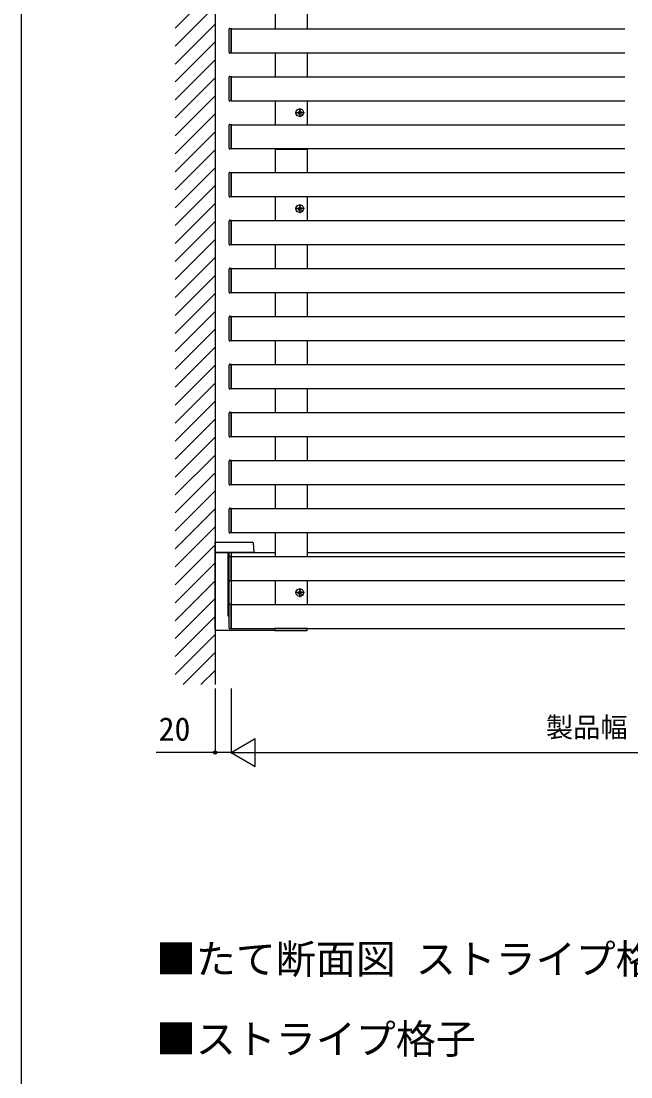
# Model space of a CAD drawing. Units: millimetres, scale not verified. Extents: x -1750 to 1750, y -2608 to 2592.
# Drawn here: x -1750 to -988, y -51 to 1268 of the extents above; entities that cross this region are included whole.
import ezdxf
from ezdxf.enums import TextEntityAlignment as Align

# ---------------------------------------------------------------- set-up
doc = ezdxf.new("R2010")
doc.units = ezdxf.units.MM
doc.header["$LTSCALE"] = 14
for name, color, linetype in [('0-2_USER1', 3, 'Continuous'), ('0-4_YKK_12', 2, 'Continuous'), ('0-5_YKK_13', 4, 'Continuous'), ('0-6_YKK_D', 6, 'Continuous'), ('0-7_YKK_ZWAK', 7, 'Continuous'), ('0-8_YSS_K', 3, 'Continuous')]:
    doc.layers.add(name, color=color, linetype=linetype)
doc.styles.add('ＭＳ ゴシック', font='')
doc.styles.get('ＭＳ ゴシック').set_extended_font_data('MS Gothic')

msp = doc.modelspace()

# ---------------------------------------------------------------- linework, layer by layer
at = {"layer": '0-4_YKK_12'}
for p, q in [((-1432.5, 1289), (-1432.5, 1259)), ((-1392.5, 1289), (-1392.5, 1259)), ((-1487.5, 1259), (-995, 1259)), ((-1432.5, 1229), (-1432.5, 1199)), ((-1392.5, 1229), (-1392.5, 1199)), ((-1487.5, 1199), (-995, 1199)), ((-1432.5, 1169), (-1432.5, 1139)), ((-1392.5, 1169), (-1392.5, 1139)), ((-1487.5, 1139), (-995, 1139)), ((-1432.5, 1109), (-1432.5, 1079)), ((-1392.5, 1109), (-1392.5, 1079)), ((-1432.5, 1108.4), (-1392.5, 1108.4)), ((-1487.5, 1079), (-995, 1079)), ((-1432.5, 1049), (-1432.5, 1019)), ((-1392.5, 1049), (-1392.5, 1019)), ((-1487.5, 1019), (-995, 1019)), ((-1432.5, 989), (-1432.5, 959)), ((-1392.5, 989), (-1392.5, 959)), ((-1487.5, 959), (-995, 959)), ((-1432.5, 929), (-1432.5, 899)), ((-1392.5, 929), (-1392.5, 899)), ((-1487.5, 899), (-995, 899)), ((-1432.5, 869), (-1432.5, 839)), ((-1392.5, 869), (-1392.5, 839)), ((-1487.5, 839), (-995, 839)), ((-1432.5, 809), (-1432.5, 779)), ((-1392.5, 809), (-1392.5, 779)), ((-1487.5, 779), (-995, 779)), ((-1432.5, 749), (-1432.5, 719)), ((-1392.5, 749), (-1392.5, 719)), ((-1487.5, 719), (-995, 719)), ((-1432.5, 689), (-1432.5, 659)), ((-1392.5, 689), (-1392.5, 659)), ((-1487.5, 659), (-995, 659)), ((-1432.5, 629), (-1432.5, 599)), ((-1392.5, 629), (-1392.5, 599)), ((-1487.5, 604), (-1432.5, 604)), ((-1487.5, 599), (-995, 599)), ((-1392.5, 604), (-995, 604)), ((-1432.5, 569), (-1432.5, 539)), ((-1392.5, 569), (-1392.5, 539)), ((-1487.5, 539), (-995, 539))]:
    msp.add_line(p, q, dxfattribs=at)
for points in [[(-1487.5, 1259), (-1487.5, 1229), (-995, 1229)], [(-1487.5, 1199), (-1487.5, 1169), (-995, 1169)], [(-1487.5, 1139), (-1487.5, 1109), (-995, 1109)], [(-1487.5, 1079), (-1487.5, 1049), (-995, 1049)], [(-1487.5, 1019), (-1487.5, 989), (-995, 989)], [(-1487.5, 959), (-1487.5, 929), (-995, 929)], [(-1487.5, 899), (-1487.5, 869), (-995, 869)], [(-1487.5, 839), (-1487.5, 809), (-995, 809)], [(-1487.5, 779), (-1487.5, 749), (-995, 749)], [(-1487.5, 719), (-1487.5, 689), (-995, 689)], [(-1487.5, 659), (-1487.5, 629), (-995, 629)], [(-1487.5, 599), (-1487.5, 569), (-995, 569)], [(-1487.5, 539), (-1487.5, 509), (-995, 509)]]:
    msp.add_lwpolyline(points, dxfattribs=at)
at = {"layer": '0-5_YKK_13'}
for p, q in [((-1490, 1229.59), (-1490, 1258.41)), ((-1487.5, 1229.3), (-1487.5, 1258.7)), ((-1487.5, 1228.5), (-1489.06, 1228.6)), ((-1487.5, 1229.3), (-1487.5, 1228.5)), ((-1490, 1169.59), (-1490, 1198.41)), ((-1487.5, 1169.3), (-1487.5, 1198.7)), ((-1487.5, 1168.5), (-1489.06, 1168.6)), ((-1487.5, 1169.3), (-1487.5, 1168.5)), ((-1395.78, 1154), (-1407.25, 1154)), ((-1403.89, 1154.59), (-1402.85, 1154.61)), ((-1403.89, 1153.41), (-1402.85, 1153.39)), ((-1402.85, 1154.61), (-1402.25, 1154.73)), ((-1402.85, 1153.39), (-1402.25, 1153.27)), ((-1402.13, 1155.34), (-1402.25, 1154.73)), ((-1402.13, 1152.66), (-1402.25, 1153.27)), ((-1402.11, 1156.38), (-1402.13, 1155.34)), ((-1402.11, 1151.62), (-1402.13, 1152.66)), ((-1401.52, 1159.73), (-1401.52, 1148.26)), ((-1400.92, 1156.38), (-1400.9, 1155.34)), ((-1400.92, 1151.62), (-1400.9, 1152.66)), ((-1400.9, 1155.34), (-1400.79, 1154.73)), ((-1400.9, 1152.66), (-1400.79, 1153.27)), ((-1400.18, 1154.61), (-1400.79, 1154.73)), ((-1400.18, 1153.39), (-1400.79, 1153.27)), ((-1399.14, 1154.59), (-1400.18, 1154.61)), ((-1399.14, 1153.41), (-1400.18, 1153.39)), ((-1490, 1109.59), (-1490, 1138.41)), ((-1487.5, 1109.3), (-1487.5, 1138.7)), ((-1487.5, 1109.3), (-1487.5, 1108.5)), ((-1487.5, 1108.5), (-1489.06, 1108.6)), ((-1490, 1049.59), (-1490, 1078.41)), ((-1487.5, 1049.3), (-1487.5, 1078.7)), ((-1487.5, 1048.5), (-1489.06, 1048.6)), ((-1487.5, 1049.3), (-1487.5, 1048.5)), ((-1395.78, 1034), (-1407.25, 1034)), ((-1403.89, 1034.59), (-1402.85, 1034.61)), ((-1403.89, 1033.41), (-1402.85, 1033.39)), ((-1402.85, 1034.61), (-1402.25, 1034.73)), ((-1402.85, 1033.39), (-1402.25, 1033.27)), ((-1402.13, 1035.34), (-1402.25, 1034.73)), ((-1402.13, 1032.66), (-1402.25, 1033.27)), ((-1402.11, 1036.38), (-1402.13, 1035.34)), ((-1402.11, 1031.62), (-1402.13, 1032.66)), ((-1401.52, 1039.73), (-1401.52, 1028.26)), ((-1400.92, 1036.38), (-1400.9, 1035.34)), ((-1400.92, 1031.62), (-1400.9, 1032.66)), ((-1400.9, 1035.34), (-1400.79, 1034.73)), ((-1400.9, 1032.66), (-1400.79, 1033.27)), ((-1400.18, 1034.61), (-1400.79, 1034.73)), ((-1400.18, 1033.39), (-1400.79, 1033.27)), ((-1399.14, 1034.59), (-1400.18, 1034.61)), ((-1399.14, 1033.41), (-1400.18, 1033.39)), ((-1490, 989.59), (-1490, 1018.41)), ((-1487.5, 989.3), (-1487.5, 1018.7)), ((-1487.5, 988.5), (-1489.06, 988.6)), ((-1487.5, 989.3), (-1487.5, 988.5)), ((-1490, 929.59), (-1490, 958.41)), ((-1487.5, 929.3), (-1487.5, 958.7)), ((-1487.5, 928.5), (-1489.06, 928.6)), ((-1487.5, 929.3), (-1487.5, 928.5)), ((-1490, 869.59), (-1490, 898.41)), ((-1487.5, 869.3), (-1487.5, 898.7)), ((-1487.5, 868.5), (-1489.06, 868.6)), ((-1487.5, 869.3), (-1487.5, 868.5)), ((-1490, 809.59), (-1490, 838.41)), ((-1487.5, 809.3), (-1487.5, 838.7)), ((-1487.5, 808.5), (-1489.06, 808.6)), ((-1487.5, 809.3), (-1487.5, 808.5)), ((-1490, 749.59), (-1490, 778.41)), ((-1487.5, 749.3), (-1487.5, 778.7)), ((-1487.5, 748.5), (-1489.06, 748.6)), ((-1487.5, 749.3), (-1487.5, 748.5)), ((-1490, 689.59), (-1490, 718.41)), ((-1487.5, 689.3), (-1487.5, 718.7)), ((-1487.5, 688.5), (-1489.06, 688.6)), ((-1487.5, 689.3), (-1487.5, 688.5)), ((-1490, 629.59), (-1490, 658.41)), ((-1487.5, 629.3), (-1487.5, 658.7)), ((-1487.5, 628.5), (-1489.06, 628.6)), ((-1487.5, 629.3), (-1487.5, 628.5)), ((-1507.5, 617), (-1460.74, 617)), ((-1507.5, 616.06), (-1507.5, 617)), ((-1507.5, 604), (-1507.5, 616.06)), ((-1459.74, 616.06), (-1459, 604)), ((-1459, 604), (-1507.5, 604)), ((-1491, 525), (-1491, 604)), ((-1490, 524.62), (-1490, 603.38)), ((-1490, 569.59), (-1490, 598.41)), ((-1487.5, 569.3), (-1487.5, 598.7)), ((-1487.5, 568.5), (-1489.06, 568.6)), ((-1487.5, 569.3), (-1487.5, 568.5)), ((-1403.89, 554.59), (-1402.85, 554.61)), ((-1402.85, 554.61), (-1402.25, 554.73)), ((-1402.13, 555.34), (-1402.25, 554.73)), ((-1402.11, 556.38), (-1402.13, 555.34)), ((-1401.52, 559.73), (-1401.52, 548.26)), ((-1400.92, 556.38), (-1400.9, 555.34)), ((-1400.9, 555.34), (-1400.79, 554.73)), ((-1400.18, 554.61), (-1400.79, 554.73)), ((-1399.14, 554.59), (-1400.18, 554.61)), ((-1395.78, 554), (-1407.25, 554)), ((-1403.89, 553.41), (-1402.85, 553.39)), ((-1402.85, 553.39), (-1402.25, 553.27)), ((-1402.13, 552.66), (-1402.25, 553.27)), ((-1402.11, 551.62), (-1402.13, 552.66)), ((-1400.92, 551.62), (-1400.9, 552.66)), ((-1400.9, 552.66), (-1400.79, 553.27)), ((-1400.18, 553.39), (-1400.79, 553.27)), ((-1399.14, 553.41), (-1400.18, 553.39)), ((-1490, 509.59), (-1490, 538.41)), ((-1487.5, 509.3), (-1487.5, 538.7)), ((-1507.5, 508), (-1507.5, 507)), ((-1507.5, 507), (-1432.5, 507)), ((-1487.5, 508.5), (-1489.06, 508.6)), ((-1487.5, 509.3), (-1487.5, 508.5)), ((-1433, 509), (-1432.9, 507.44)), ((-1432, 509), (-1433, 509)), ((-1431.91, 506.5), (-1393.09, 506.5))]:
    msp.add_line(p, q, dxfattribs=at)
for points in [[(-1489.06, 1259.4), (-1487.5, 1259.5), (-1487.5, 1258.7)], [(-1489.06, 1199.4), (-1487.5, 1199.5), (-1487.5, 1198.7)], [(-1489.06, 1139.4), (-1487.5, 1139.5), (-1487.5, 1138.7)], [(-1489.06, 1079.4), (-1487.5, 1079.5), (-1487.5, 1078.7)], [(-1489.06, 1019.4), (-1487.5, 1019.5), (-1487.5, 1018.7)], [(-1489.06, 959.4), (-1487.5, 959.5), (-1487.5, 958.7)], [(-1489.06, 899.4), (-1487.5, 899.5), (-1487.5, 898.7)], [(-1489.06, 839.4), (-1487.5, 839.5), (-1487.5, 838.7)], [(-1489.06, 779.4), (-1487.5, 779.5), (-1487.5, 778.7)], [(-1489.06, 719.4), (-1487.5, 719.5), (-1487.5, 718.7)], [(-1489.06, 659.4), (-1487.5, 659.5), (-1487.5, 658.7)], [(-1507.5, 508), (-1507.5, 604), (-1491, 604)], [(-1489.53, 603.88), (-1487.5, 604), (-1487.5, 603.5), (-1487.5, 524.5), (-1487.5, 524)], [(-1489.06, 599.4), (-1487.5, 599.5), (-1487.5, 598.7)], [(-1489.06, 539.4), (-1487.5, 539.5), (-1487.5, 538.7)], [(-1392.1, 507.44), (-1392, 509), (-1393, 509), (-1432, 509)]]:
    msp.add_lwpolyline(points, dxfattribs=at)
for centre, radius in [((-1401.52, 1154), 4.74), ((-1398.87, 1151.36), 0.3), ((-1401.52, 1034), 4.74), ((-1398.87, 1031.36), 0.3), ((-1401.52, 554), 4.74), ((-1398.87, 551.36), 0.3)]:
    msp.add_circle(centre, radius, dxfattribs=at)
for centre, radius, start, end in [((-1489, 1258.41), 1, 93.5, 180), ((-1489, 1229.59), 1, 180, 266.5), ((-1489, 1198.41), 1, 93.5, 180), ((-1489, 1169.59), 1, 180, 266.5), ((-1401.52, 1154), 2.45, 165.9892, 194.0108), ((-1401.52, 1154), 2.45, 75.9892, 104.0108), ((-1401.52, 1154), 2.45, 255.9892, 284.0108), ((-1401.52, 1154), 2.45, 345.9892, 14.0108), ((-1489, 1138.41), 1, 93.5, 180), ((-1489, 1109.59), 1, 180, 266.5), ((-1489, 1078.41), 1, 93.5, 180), ((-1489, 1049.59), 1, 180, 266.5), ((-1401.52, 1034), 2.45, 165.9892, 194.0108), ((-1401.52, 1034), 2.45, 75.9892, 104.0108), ((-1401.52, 1034), 2.45, 255.9892, 284.0108), ((-1401.52, 1034), 2.45, 345.9892, 14.0108), ((-1489, 1018.41), 1, 93.5, 180), ((-1489, 989.59), 1, 180, 266.5), ((-1489, 958.41), 1, 93.5, 180), ((-1489, 929.59), 1, 180, 266.5), ((-1489, 898.41), 1, 93.5, 180), ((-1489, 869.59), 1, 180, 266.5), ((-1489, 838.41), 1, 93.5, 180), ((-1489, 809.59), 1, 180, 266.5), ((-1489, 778.41), 1, 93.5, 180), ((-1489, 749.59), 1, 180, 266.5), ((-1489, 718.41), 1, 93.5, 180), ((-1489, 689.59), 1, 180, 266.5), ((-1489, 658.41), 1, 93.5, 180), ((-1489, 629.59), 1, 180, 266.5), ((-1460.74, 616), 1, 3.5, 90), ((-1489.5, 603.38), 0.5, 93.5, 180), ((-1489, 598.41), 1, 93.5, 180), ((-1489, 569.59), 1, 180, 266.5), ((-1401.52, 554), 2.45, 165.9892, 194.0108), ((-1401.52, 554), 2.45, 75.9892, 104.0108), ((-1401.52, 554), 2.45, 345.9892, 14.0108), ((-1401.52, 554), 2.45, 255.9892, 284.0108), ((-1489, 538.41), 1, 93.5, 180), ((-1490, 525), 1, 180, 270), ((-1489, 509.59), 1, 180, 266.5), ((-1431.91, 507.5), 1, 183.5, 270), ((-1393.09, 507.5), 1, 270, 356.5)]:
    msp.add_arc(centre, radius, start, end, dxfattribs=at)
at = {"layer": '0-6_YKK_D'}
for p, q in [((-1507.5, 434), (-1507.5, 353)), ((-1487.5, 434), (-1487.5, 353)), ((-1487.5, 434), (-1487.5, 353)), ((-1487.5, 354), (-1457.19, 371.5)), ((-1457.19, 336.5), (-1457.19, 371.5)), ((-1487.5, 354), (-1457.19, 336.5)), ((-1487.5, 354), (-1426.88, 354)), ((-1452.5, 354), (-522.5, 354))]:
    msp.add_line(p, q, dxfattribs=at)
msp.add_lwpolyline([(-1487.5, 354), (-1507.5, 354), (-1581.18, 354)], dxfattribs=at)
msp.add_circle((-1507.5, 354), 2.12, dxfattribs=at)
at = {"layer": '0-7_YKK_ZWAK'}
msp.add_line((-1750, 2491.5), (-1750, -2608.5), dxfattribs=at)
at = {"layer": '0-8_YSS_K'}
for p, q in [((-1507.5, 1839), (-1507.5, 439)), ((-1557.5, 1259.73), (-1507.5, 1309.73)), ((-1557.5, 1237.28), (-1507.5, 1287.28)), ((-1557.5, 1214.83), (-1507.5, 1264.83)), ((-1557.5, 1192.38), (-1507.5, 1242.38)), ((-1557.5, 1169.93), (-1507.5, 1219.93)), ((-1557.5, 1147.48), (-1507.5, 1197.48)), ((-1557.5, 1125.03), (-1507.5, 1175.03)), ((-1557.5, 1102.57), (-1507.5, 1152.57)), ((-1557.5, 1080.12), (-1507.5, 1130.12)), ((-1557.5, 1057.67), (-1507.5, 1107.67)), ((-1557.5, 1035.22), (-1507.5, 1085.22)), ((-1557.5, 1012.77), (-1507.5, 1062.77)), ((-1557.5, 990.32), (-1507.5, 1040.32)), ((-1557.5, 967.87), (-1507.5, 1017.87)), ((-1557.5, 945.42), (-1507.5, 995.42)), ((-1557.5, 922.97), (-1507.5, 972.97)), ((-1557.5, 900.52), (-1507.5, 950.52)), ((-1557.5, 878.07), (-1507.5, 928.07)), ((-1557.5, 855.62), (-1507.5, 905.62)), ((-1557.5, 833.17), (-1507.5, 883.17)), ((-1557.5, 810.72), (-1507.5, 860.72)), ((-1557.5, 788.27), (-1507.5, 838.27)), ((-1557.5, 765.82), (-1507.5, 815.82)), ((-1557.5, 743.36), (-1507.5, 793.36)), ((-1557.5, 720.91), (-1507.5, 770.91)), ((-1557.5, 698.46), (-1507.5, 748.46)), ((-1557.5, 676.01), (-1507.5, 726.01)), ((-1557.5, 653.56), (-1507.5, 703.56)), ((-1557.5, 631.11), (-1507.5, 681.11)), ((-1557.5, 608.66), (-1507.5, 658.66)), ((-1557.5, 586.21), (-1507.5, 636.21)), ((-1557.5, 563.76), (-1507.5, 613.76)), ((-1557.5, 541.31), (-1507.5, 591.31)), ((-1557.5, 518.86), (-1507.5, 568.86)), ((-1557.5, 496.41), (-1507.5, 546.41)), ((-1557.5, 473.96), (-1507.5, 523.96)), ((-1557.5, 451.51), (-1507.5, 501.51)), ((-1547.56, 439), (-1507.5, 479.06)), ((-1525.11, 439), (-1507.5, 456.61))]:
    msp.add_line(p, q, dxfattribs=at)

# ---------------------------------------------------------------- texts
at = {"layer": '0-2_USER1', "style": 'ＭＳ ゴシック'}
for s, p in [('■たて断面図 ストライプ格子／細格子／太格子', (-1581.51, 66.57)), ('■ストライプ格子', (-1581.51, -33.43))]:
    msp.add_text(s, height=36.66, dxfattribs=at).set_placement(p, align=Align.BOTTOM_LEFT)
at = {"layer": '0-6_YKK_D', "style": 'ＭＳ ゴシック'}
for s, height, p in [('20', 29.33, (-1578.14, 360)), ('製品幅：W', 24.93, (-1093.65, 365.6))]:
    msp.add_text(s, height=height, dxfattribs=at).set_placement(p, align=Align.BOTTOM_LEFT)

doc.saveas('drawing.dxf')
